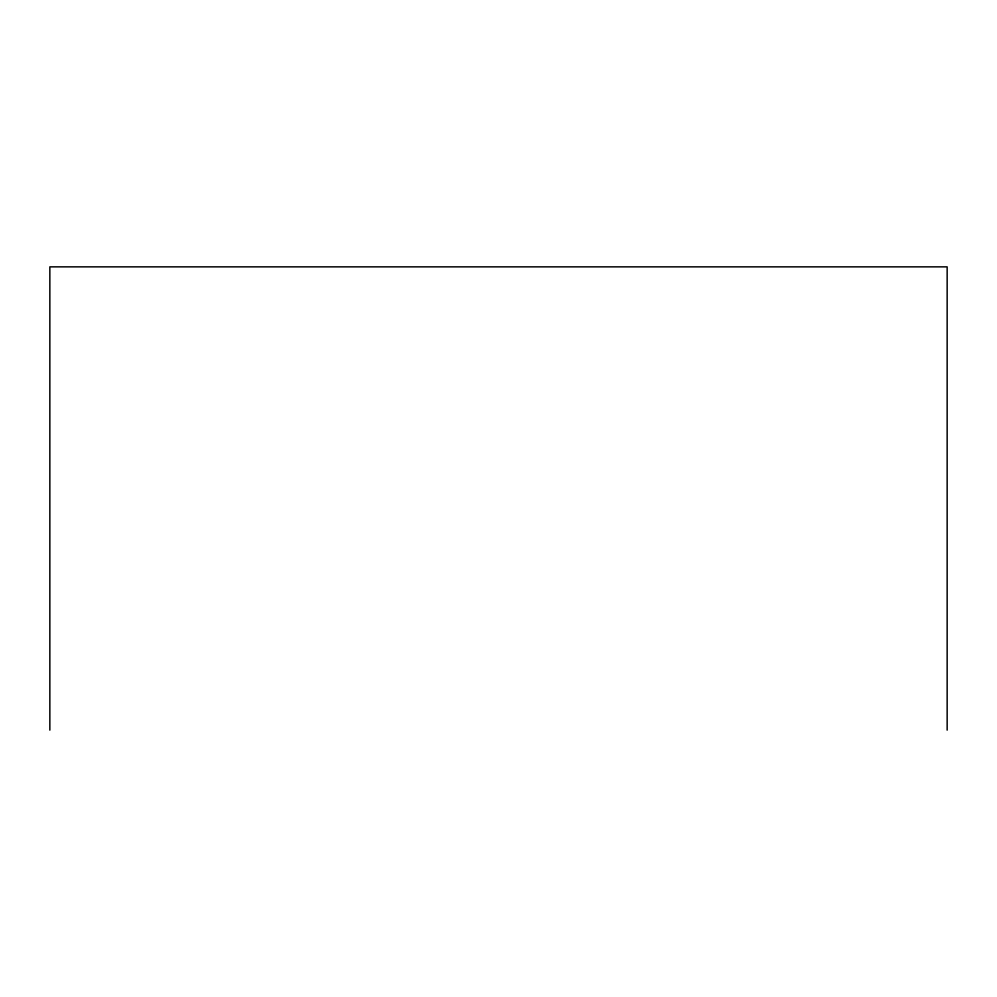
<?xml version="1.0" encoding="UTF-8"?>
<svg xmlns="http://www.w3.org/2000/svg" width="997" height="997" viewBox="0 0 997 997"><rect width="100%" height="100%" fill="white"/><g stroke="black" fill="none" stroke-linecap="round" stroke-linejoin="round"><path stroke-width="1.5" d="M947.15 730.14L947.15 266.86L49.85 266.86L49.85 730.14"/></g></svg>
